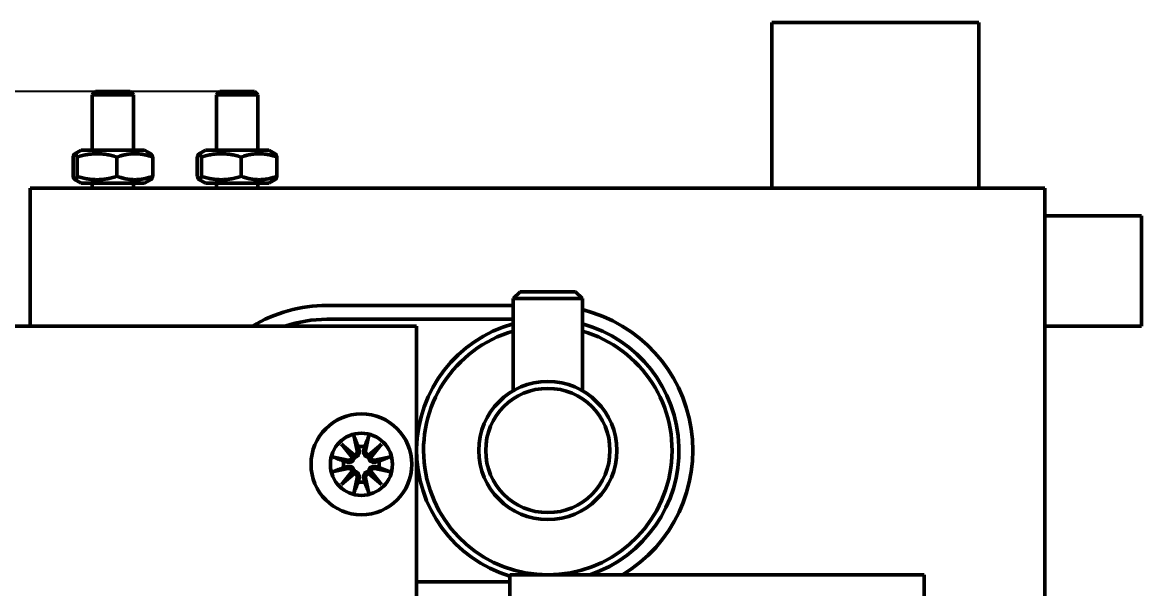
# Model space of a CAD drawing. Header units: millimetres. Extents: x -945 to 1680, y -1981 to 1188.
# Drawn here: x 269.7 to 350.7, y 524.6 to 565.6 of the extents above; entities that cross this region are included whole.
import ezdxf

# ---------------------------------------------------------------- set-up
doc = ezdxf.new("R2010")
doc.units = ezdxf.units.MM
doc.header["$LTSCALE"] = 4
doc.layers.add('Dimension (ISO)', color=7, linetype='Continuous', lineweight=25)
doc.layers.add('Visible (ISO)', color=7, linetype='Continuous', lineweight=50)
doc.styles.add('Note Text (ISO)', font='tahoma.ttf')
doc.dimstyles.new('Default (ISO)', dxfattribs={"dimscale": 4, "dimtxt": 3.5, "dimasz": 2.5, "dimexe": 3.175, "dimexo": 0, "dimgap": 0.762, "dimtad": 1, "dimrnd": 1e-08, "dimzin": 0, "dimtxsty": 'Note Text (ISO)', "dimcen": 0.09, "dimdle": 10, "dimclrd": 256, "dimclre": 256, "dimclrt": 256, "dimazin": 0, "dimtfac": 1.001486, "dimtmove": 0, "dimatfit": 3, "dimfxl": 1, "dimtolj": 1, "dimtzin": 0, "dimlwd": -1, "dimlwe": -1, "dimarcsym": 0})

# ---------------------------------------------------------------- blocks, each defined once
blk = doc.blocks.new('*D55')
at = {"layer": 'Defpoints', "color": 0, "transparency": 16777216}
for p in [(283.994, 560.551), (173.244, 460.801), (283.744, 460.801)]:
    blk.add_point(p, dxfattribs=at)
at = {"layer": 'Dimension (ISO)', "transparency": 16777216}
for p, q in [((283.994, 560.551), (160.544, 560.551)), ((173.244, 550.551), (173.244, 470.801)), ((283.744, 460.801), (160.544, 460.801))]:
    blk.add_line(p, q, dxfattribs=at)
for points in [[(171.578, 550.551), (174.911, 550.551), (173.244, 560.551)], [(171.578, 470.801), (174.911, 470.801), (173.244, 460.801)]]:
    blk.add_solid(points, dxfattribs=at)
at = {"layer": 'Dimension (ISO)', "transparency": 16777216, "insert": (155.623, 496.361), "char_height": 14, "attachment_point": 1, "rotation": 90, "style": 'Note Text (ISO)'}
blk.add_mtext('\\A1;100', dxfattribs=at)

msp = doc.modelspace()

# ---------------------------------------------------------------- linework, layer by layer
at = {"layer": 'Visible (ISO)'}
for p, q in [((323.971, 565.551), (323.971, 553.551)), ((338.971, 565.551), (323.971, 565.551)), ((338.971, 553.551), (338.971, 565.551)), ((274.994, 560.551), (274.744, 560.301)), ((277.744, 560.301), (274.744, 560.301)), ((274.744, 556.301), (274.744, 560.301)), ((274.994, 560.551), (277.494, 560.551)), ((277.494, 560.551), (277.744, 560.301)), ((277.744, 556.301), (277.744, 560.301)), ((283.994, 560.551), (283.744, 560.301)), ((286.744, 560.301), (283.744, 560.301)), ((283.744, 556.301), (283.744, 560.301)), ((283.994, 560.551), (286.494, 560.551)), ((286.494, 560.551), (286.744, 560.301)), ((286.744, 556.301), (286.744, 560.301)), ((273.944, 556.301), (273.483, 556.034)), ((278.544, 556.301), (273.944, 556.301)), ((278.544, 556.301), (279.006, 556.034)), ((282.944, 556.301), (282.483, 556.034)), ((287.544, 556.301), (282.944, 556.301)), ((287.544, 556.301), (288.006, 556.034)), ((273.359, 554.406), (273.359, 555.795)), ((273.653, 554.406), (273.653, 555.795)), ((276.538, 554.406), (276.538, 555.795)), ((279.13, 554.406), (279.13, 555.795)), ((282.359, 554.406), (282.359, 555.795)), ((282.653, 554.406), (282.653, 555.795)), ((285.538, 554.406), (285.538, 555.795)), ((288.13, 554.406), (288.13, 555.795)), ((273.944, 553.901), (273.483, 554.167)), ((273.944, 553.901), (278.544, 553.901)), ((274.744, 553.551), (274.744, 553.901)), ((277.744, 553.551), (277.744, 553.901)), ((278.544, 553.901), (279.006, 554.167)), ((282.944, 553.901), (282.483, 554.167)), ((282.944, 553.901), (287.544, 553.901)), ((283.744, 553.551), (283.744, 553.901)), ((286.744, 553.551), (286.744, 553.901)), ((287.544, 553.901), (288.006, 554.167)), ((270.244, 543.551), (270.244, 553.551)), ((270.244, 553.551), (343.744, 553.551)), ((343.744, 553.551), (343.744, 467.551)), ((343.744, 551.551), (350.748, 551.551)), ((350.748, 543.551), (350.748, 551.551)), ((305.735, 546.051), (305.244, 545.56)), ((310.244, 545.56), (305.244, 545.56)), ((305.244, 538.881), (305.244, 545.56)), ((305.735, 546.051), (309.754, 546.051)), ((309.754, 546.051), (310.244, 545.56)), ((310.244, 538.881), (310.244, 545.56)), ((305.244, 545.051), (291.744, 545.051)), ((291.744, 544.051), (305.244, 544.051)), ((298.244, 543.551), (243.744, 543.551)), ((298.244, 477.551), (298.244, 543.551)), ((343.744, 543.551), (350.748, 543.551)), ((292.795, 535), (293.742, 534.222)), ((292.795, 535), (293.569, 534.226)), ((293.573, 534.053), (292.795, 535)), ((293.703, 535.66), (293.942, 534.53)), ((294.786, 535.66), (294.547, 534.53)), ((294.747, 534.222), (295.694, 535)), ((295.694, 535), (294.915, 534.053)), ((295.694, 535), (294.92, 534.226)), ((293.569, 534.226), (293.735, 534.06)), ((294.92, 534.226), (294.753, 534.06)), ((292.135, 534.092), (293.265, 533.853)), ((296.354, 534.092), (295.224, 533.853)), ((292.135, 533.009), (293.265, 533.248)), ((292.795, 532.101), (293.573, 533.048)), ((293.742, 532.88), (292.795, 532.101)), ((292.795, 532.101), (293.569, 532.875)), ((293.569, 532.875), (293.735, 533.042)), ((293.703, 531.442), (293.942, 532.571)), ((294.786, 531.442), (294.547, 532.571)), ((295.694, 532.101), (294.747, 532.88)), ((294.92, 532.875), (294.753, 533.042)), ((294.915, 533.048), (295.694, 532.101)), ((295.694, 532.101), (294.92, 532.875)), ((296.354, 533.009), (295.224, 533.248)), ((334.993, 525.551), (304.993, 525.551)), ((304.993, 525.551), (304.993, 495.551)), ((334.993, 495.551), (334.993, 525.551)), ((304.993, 525.051), (298.244, 525.051))]:
    msp.add_line(p, q, dxfattribs=at)
for centre, radius in [((307.744, 534.551), 5), ((307.744, 534.551), 4.5), ((294.244, 533.551), 3.65), ((294.244, 533.551), 2.25)]:
    msp.add_circle(centre, radius, dxfattribs=at)
for centre, radius, start, end in [((291.744, 534.551), 10.5, 90, 121.00272), ((307.744, 534.551), 10.5, 301.00272, 76.22585), ((291.744, 534.551), 9.5, 90, 108.67172), ((307.744, 534.551), 9.5, 105.25752, 253.16625), ((307.744, 534.551), 9, 106.12762, 73.87238), ((307.744, 534.551), 9.5, 288.67172, 74.74248), ((293.687, 534.476), 0.26, 282.1012, 11.93353), ((294.244, 533.551), 1.297, 79.77073, 100.22927), ((294.802, 534.476), 0.26, 168.06647, 257.8988), ((294.244, 533.551), 1.297, 169.77073, 190.22927), ((293.319, 534.108), 0.26, 258.06647, 347.8988), ((295.17, 534.108), 0.26, 192.1012, 281.93353), ((294.244, 533.551), 1.297, 349.77073, 10.22927), ((293.319, 532.993), 0.26, 12.1012, 101.93353), ((293.687, 532.625), 0.26, 348.06647, 77.8988), ((294.802, 532.625), 0.26, 102.1012, 191.93353), ((295.17, 532.993), 0.26, 78.06647, 167.8988), ((294.244, 533.551), 1.297, 259.77073, 280.22927)]:
    msp.add_arc(centre, radius, start, end, dxfattribs=at)
for centre, major_axis, start_param, end_param in [((293.664, 534.448), (0.153, 0.186), 3.427323, 4.166138), ((293.347, 534.131), (0.186, 0.153), 5.25864, 5.997455), ((294.825, 534.448), (0.153, -0.186), 5.25864, 5.997455), ((295.142, 534.131), (0.186, -0.153), 3.427323, 4.166138), ((293.347, 532.97), (-0.186, 0.153), 3.427323, 4.166138), ((293.664, 532.653), (-0.153, 0.186), 5.25864, 5.997455), ((294.825, 532.653), (-0.153, -0.186), 3.427323, 4.166138), ((295.142, 532.97), (-0.186, -0.153), 5.25864, 5.997455)]:
    msp.add_ellipse(centre, major_axis=major_axis, ratio=0.988452, start_param=start_param, end_param=end_param, dxfattribs=at)
for points, weights in [([(273.653, 555.795), (273.506, 556.254), (273.359, 555.795)], [1, 1.15470053838, 1]), ([(276.538, 555.795), (275.096, 556.254), (273.653, 555.795)], [1, 1.15470053838, 1]), ([(279.13, 555.795), (277.834, 556.254), (276.538, 555.795)], [1, 1.15470053838, 1]), ([(279.006, 556.034), (279.064, 556.001), (279.13, 555.795)], [1.07503088517, 1.06395605482, 1]), ([(282.653, 555.795), (282.506, 556.254), (282.359, 555.795)], [1, 1.15470053838, 1]), ([(285.538, 555.795), (284.096, 556.254), (282.653, 555.795)], [1, 1.15470053838, 1]), ([(288.13, 555.795), (286.834, 556.254), (285.538, 555.795)], [1, 1.15470053838, 1]), ([(288.006, 556.034), (288.064, 556.001), (288.13, 555.795)], [1.07503088517, 1.06395605483, 1]), ([(273.359, 554.406), (273.506, 553.948), (273.653, 554.406)], [1, 1.15470053838, 1]), ([(273.653, 554.406), (275.096, 553.948), (276.538, 554.406)], [1, 1.15470053838, 1]), ([(276.538, 554.406), (277.834, 553.948), (279.13, 554.406)], [1, 1.15470053838, 1]), ([(279.13, 554.406), (279.064, 554.2), (279.006, 554.167)], [1, 1.06395605482, 1.07503088517]), ([(282.359, 554.406), (282.506, 553.948), (282.653, 554.406)], [1, 1.15470053838, 1]), ([(282.653, 554.406), (284.096, 553.948), (285.538, 554.406)], [1, 1.15470053838, 1]), ([(285.538, 554.406), (286.834, 553.948), (288.13, 554.406)], [1, 1.15470053838, 1]), ([(288.13, 554.406), (288.064, 554.2), (288.006, 554.167)], [1, 1.06395605483, 1.07503088517]), ([(293.751, 535.482), (293.91, 535.087), (294.014, 534.827)], [1.00292654222, 1.02395882036, 1]), ([(294.475, 534.827), (294.579, 535.087), (294.738, 535.482)], [1, 1.02395882035, 1.00292654222]), ([(294.014, 534.827), (294.053, 534.678), (294.084, 534.56)], [1, 1.12336464918, 1.24422028802]), ([(294.405, 534.56), (294.436, 534.678), (294.475, 534.827)], [1.24422028802, 1.12336464918, 1]), ([(292.968, 533.781), (292.708, 533.885), (292.313, 534.044)], [1, 1.02395882035, 1.00292654222]), ([(293.235, 533.711), (293.117, 533.742), (292.968, 533.781)], [1.24422028802, 1.12336464918, 1]), ([(292.968, 533.32), (293.117, 533.359), (293.235, 533.39)], [1, 1.12336464918, 1.24422028802]), ([(295.521, 533.781), (295.371, 533.742), (295.254, 533.711)], [1, 1.12336464918, 1.24422028802]), ([(295.254, 533.39), (295.371, 533.359), (295.521, 533.32)], [1.24422028802, 1.12336464918, 1]), ([(296.175, 534.044), (295.781, 533.885), (295.521, 533.781)], [1.00292654222, 1.02395882035, 1]), ([(292.313, 533.057), (292.708, 533.216), (292.968, 533.32)], [1.00292654222, 1.02395882035, 1]), ([(295.521, 533.32), (295.781, 533.216), (296.175, 533.057)], [1, 1.02395882035, 1.00292654222]), ([(294.014, 532.274), (293.91, 532.014), (293.751, 531.62)], [1, 1.02395882036, 1.00292654222]), ([(294.084, 532.541), (294.053, 532.424), (294.014, 532.274)], [1.24422028802, 1.12336464918, 1]), ([(294.475, 532.274), (294.436, 532.424), (294.405, 532.541)], [1, 1.12336464918, 1.24422028802]), ([(294.738, 531.62), (294.579, 532.014), (294.475, 532.274)], [1.00292654222, 1.02395882036, 1])]:
    msp.add_rational_spline(points, weights, degree=2, dxfattribs=at)
for points, knots in [([(293.751, 535.482), (293.747, 535.491), (293.743, 535.504), (293.733, 535.536), (293.726, 535.56), (293.715, 535.606), (293.708, 535.635), (293.703, 535.66)], [0.07019749, 0.07019749, 0.07019749, 0.07019749, 0.07644591, 0.07644591, 0.08406722, 0.08406722, 0.09169213, 0.09169213, 0.09169213, 0.09169213]), ([(294.786, 535.66), (294.781, 535.635), (294.774, 535.606), (294.762, 535.56), (294.756, 535.536), (294.746, 535.504), (294.742, 535.491), (294.738, 535.482)], [0.03061008, 0.03061008, 0.03061008, 0.03061008, 0.03823499, 0.03823499, 0.0458563, 0.0458563, 0.05210472, 0.05210472, 0.05210472, 0.05210472]), ([(294.084, 534.56), (294.087, 534.547), (294.09, 534.534), (294.098, 534.483), (294.099, 534.44), (294.086, 534.357), (294.074, 534.316), (294.041, 534.249), (294.02, 534.217), (293.968, 534.159), (293.937, 534.134), (293.873, 534.095), (293.836, 534.08), (293.777, 534.065), (293.756, 534.061), (293.735, 534.06)], [0.15793693, 0.15793693, 0.15793693, 0.15793693, 0.16242986, 0.16242986, 0.17549524, 0.17549524, 0.18856062, 0.18856062, 0.1997376, 0.1997376, 0.21091458, 0.21091458, 0.22209156, 0.22209156, 0.22833277, 0.22833277, 0.22833277, 0.22833277]), ([(294.753, 534.06), (294.733, 534.061), (294.711, 534.065), (294.653, 534.08), (294.616, 534.095), (294.552, 534.134), (294.521, 534.159), (294.469, 534.217), (294.448, 534.249), (294.415, 534.316), (294.402, 534.357), (294.39, 534.44), (294.391, 534.483), (294.397, 534.521), (294.399, 534.534), (294.402, 534.547), (294.405, 534.56)], [-0.06590291, -0.06590291, -0.06590291, -0.06590291, -0.0596617, -0.0596617, -0.04848472, -0.04848472, -0.03730774, -0.03730774, -0.02613076, -0.02613076, -0.01306538, -0.01306538, 0, 0, 0, 0.00449293, 0.00449293, 0.00449293, 0.00449293]), ([(292.135, 534.092), (292.16, 534.087), (292.189, 534.08), (292.235, 534.069), (292.259, 534.062), (292.291, 534.052), (292.304, 534.048), (292.313, 534.044)], [0.03061008, 0.03061008, 0.03061008, 0.03061008, 0.03823499, 0.03823499, 0.0458563, 0.0458563, 0.05210472, 0.05210472, 0.05210472, 0.05210472]), ([(293.735, 534.06), (293.734, 534.039), (293.73, 534.018), (293.715, 533.959), (293.7, 533.922), (293.661, 533.858), (293.636, 533.827), (293.578, 533.775), (293.546, 533.754), (293.479, 533.721), (293.438, 533.709), (293.355, 533.696), (293.312, 533.697), (293.274, 533.703), (293.261, 533.705), (293.248, 533.708), (293.235, 533.711)], [-0.06590291, -0.06590291, -0.06590291, -0.06590291, -0.0596617, -0.0596617, -0.04848472, -0.04848472, -0.03730774, -0.03730774, -0.02613076, -0.02613076, -0.01306538, -0.01306538, 0, 0, 0, 0.00449293, 0.00449293, 0.00449293, 0.00449293]), ([(293.235, 533.39), (293.248, 533.393), (293.261, 533.396), (293.312, 533.404), (293.355, 533.405), (293.438, 533.393), (293.479, 533.38), (293.546, 533.347), (293.578, 533.326), (293.636, 533.274), (293.661, 533.243), (293.7, 533.179), (293.715, 533.142), (293.73, 533.084), (293.734, 533.062), (293.735, 533.042)], [0.15793693, 0.15793693, 0.15793693, 0.15793693, 0.16242986, 0.16242986, 0.17549524, 0.17549524, 0.18856062, 0.18856062, 0.1997376, 0.1997376, 0.21091458, 0.21091458, 0.22209156, 0.22209156, 0.22833277, 0.22833277, 0.22833277, 0.22833277]), ([(295.254, 533.711), (295.241, 533.708), (295.227, 533.705), (295.176, 533.697), (295.134, 533.696), (295.051, 533.709), (295.01, 533.721), (294.943, 533.754), (294.91, 533.775), (294.853, 533.827), (294.827, 533.858), (294.789, 533.922), (294.773, 533.959), (294.759, 534.018), (294.755, 534.039), (294.753, 534.06)], [0.15793693, 0.15793693, 0.15793693, 0.15793693, 0.16242986, 0.16242986, 0.17549524, 0.17549524, 0.18856062, 0.18856062, 0.1997376, 0.1997376, 0.21091458, 0.21091458, 0.22209156, 0.22209156, 0.22833277, 0.22833277, 0.22833277, 0.22833277]), ([(294.753, 533.042), (294.755, 533.062), (294.759, 533.084), (294.773, 533.142), (294.789, 533.179), (294.827, 533.243), (294.853, 533.274), (294.91, 533.326), (294.943, 533.347), (295.01, 533.38), (295.051, 533.393), (295.134, 533.405), (295.176, 533.404), (295.214, 533.398), (295.227, 533.396), (295.241, 533.393), (295.254, 533.39)], [-0.06590291, -0.06590291, -0.06590291, -0.06590291, -0.0596617, -0.0596617, -0.04848472, -0.04848472, -0.03730774, -0.03730774, -0.02613076, -0.02613076, -0.01306538, -0.01306538, 0, 0, 0, 0.00449293, 0.00449293, 0.00449293, 0.00449293]), ([(296.175, 534.044), (296.185, 534.048), (296.198, 534.052), (296.229, 534.062), (296.254, 534.069), (296.299, 534.08), (296.329, 534.087), (296.354, 534.092)], [0.07019749, 0.07019749, 0.07019749, 0.07019749, 0.07644591, 0.07644591, 0.08406722, 0.08406722, 0.09169213, 0.09169213, 0.09169213, 0.09169213]), ([(292.313, 533.057), (292.304, 533.053), (292.291, 533.049), (292.259, 533.039), (292.235, 533.033), (292.189, 533.021), (292.16, 533.014), (292.135, 533.009)], [0.07019749, 0.07019749, 0.07019749, 0.07019749, 0.07644591, 0.07644591, 0.08406722, 0.08406722, 0.09169213, 0.09169213, 0.09169213, 0.09169213]), ([(293.735, 533.042), (293.756, 533.04), (293.777, 533.036), (293.836, 533.022), (293.873, 533.006), (293.937, 532.968), (293.968, 532.942), (294.02, 532.885), (294.041, 532.852), (294.074, 532.785), (294.086, 532.744), (294.099, 532.661), (294.098, 532.619), (294.092, 532.581), (294.09, 532.568), (294.087, 532.554), (294.084, 532.541)], [-0.06590291, -0.06590291, -0.06590291, -0.06590291, -0.0596617, -0.0596617, -0.04848472, -0.04848472, -0.03730774, -0.03730774, -0.02613076, -0.02613076, -0.01306538, -0.01306538, 0, 0, 0, 0.00449293, 0.00449293, 0.00449293, 0.00449293]), ([(294.405, 532.541), (294.402, 532.554), (294.399, 532.568), (294.391, 532.619), (294.39, 532.661), (294.402, 532.744), (294.415, 532.785), (294.448, 532.852), (294.469, 532.885), (294.521, 532.942), (294.552, 532.968), (294.616, 533.006), (294.653, 533.022), (294.711, 533.036), (294.733, 533.04), (294.753, 533.042)], [0.15793693, 0.15793693, 0.15793693, 0.15793693, 0.16242986, 0.16242986, 0.17549524, 0.17549524, 0.18856062, 0.18856062, 0.1997376, 0.1997376, 0.21091458, 0.21091458, 0.22209156, 0.22209156, 0.22833277, 0.22833277, 0.22833277, 0.22833277]), ([(296.354, 533.009), (296.329, 533.014), (296.299, 533.021), (296.254, 533.033), (296.229, 533.039), (296.198, 533.049), (296.185, 533.053), (296.175, 533.057)], [0.03061008, 0.03061008, 0.03061008, 0.03061008, 0.03823499, 0.03823499, 0.0458563, 0.0458563, 0.05210472, 0.05210472, 0.05210472, 0.05210472]), ([(293.703, 531.442), (293.708, 531.466), (293.715, 531.496), (293.726, 531.541), (293.733, 531.566), (293.743, 531.597), (293.747, 531.61), (293.751, 531.62)], [0.03061008, 0.03061008, 0.03061008, 0.03061008, 0.03823499, 0.03823499, 0.0458563, 0.0458563, 0.05210472, 0.05210472, 0.05210472, 0.05210472]), ([(294.738, 531.62), (294.742, 531.61), (294.746, 531.597), (294.756, 531.566), (294.762, 531.541), (294.774, 531.496), (294.781, 531.466), (294.786, 531.442)], [0.07019749, 0.07019749, 0.07019749, 0.07019749, 0.07644591, 0.07644591, 0.08406722, 0.08406722, 0.09169213, 0.09169213, 0.09169213, 0.09169213])]:
    msp.add_open_spline(points, degree=3, knots=knots, dxfattribs=at)

# ---------------------------------------------------------------- dimensions: what is measured, and where the dimension line sits
at = {"layer": 'Dimension (ISO)'}
dim = msp.add_linear_dim(base=(173.244, 460.801), p1=(283.994, 560.551), p2=(283.744, 460.801), angle=90, dimstyle='Default (ISO)', override={"dimgap": 0.762, "dimdec": 0, "dimtol": 0, "dimlim": 0, "dimtp": 0, "dimtm": 0, "dimtdec": 2, "dimtofl": 0, "dimatfit": 1}, dxfattribs=at)
dim.commit()
dim.dimension.update_dxf_attribs({"geometry": '*D55', "text_midpoint": (173.244, 510.676), "dimtype": 160})

doc.saveas('drawing.dxf')
